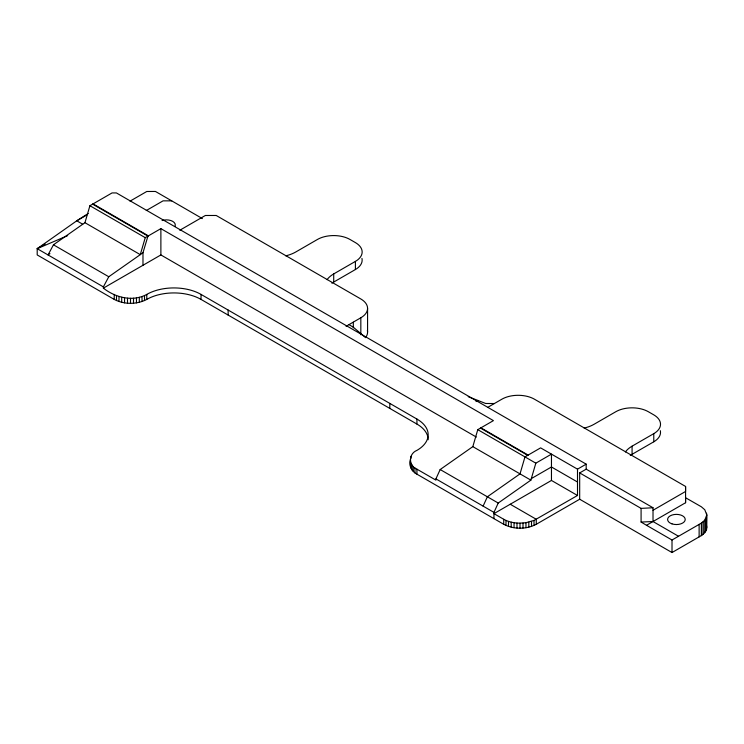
<?xml version="1.0" encoding="UTF-8"?>
<svg xmlns="http://www.w3.org/2000/svg" width="744" height="744" viewBox="0 0 744 744"><rect width="100%" height="100%" fill="white"/><g stroke="black" fill="none" stroke-linecap="round" stroke-linejoin="round"><path stroke-width="1.12" d="M428.172 439.732A38.363 22.143 0 0 0 416.928 424.071L416.928 419.058L201.029 294.41A38.363 22.143 0 0 0 146.782 294.41C132.785 302.073 115.385 297.591 103.379 288.142L103.379 286.886L108.773 276.749L142.978 252.755L147.954 236.099L92.619 204.154M416.928 424.071L201.029 299.413A38.363 22.143 0 0 0 146.782 299.413C136.831 304.64 124.174 304.64 114.232 299.413L114.232 294.401M116.492 300.567L116.492 295.554M118.994 301.525L118.994 296.521M121.7 302.297L121.7 297.284M124.546 302.854L124.546 297.842M127.503 303.199L127.503 298.186M130.507 303.31L130.507 298.298M133.511 303.199L133.511 298.186M136.459 302.854L136.459 297.842M139.314 302.297L139.314 297.284M142.011 301.525L142.011 296.521M142.978 265.283L142.978 252.755M144.513 300.567L144.513 295.554M103.379 288.142L160.881 254.941L160.881 228.631L493.421 420.62L477.778 429.651L472.821 446.633L440.169 469.538L435.919 478.876L435.919 480.131L416.928 469.166C408.363 465.837 408.363 453.71 416.928 450.38A38.363 22.143 0 0 0 416.928 419.058M367.573 332.177L367.573 308.369M483.116 506.125L487.366 496.787L520.019 473.882L524.976 456.9L540.618 447.869L577.502 469.166L577.502 495.476L551.462 480.447L551.462 454.138L535.829 463.168L530.872 480.14L498.22 503.046L493.96 512.393L493.96 518.652M579.678 499.233L579.678 472.924L641.086 508.385L641.086 522.046L646.508 525.292L685.568 502.739L685.568 497.736L701.369 506.794L704.782 509.761L706.8 514.96L706.577 529.272L704.782 532.676L701.704 535.392L672.009 552.541L579.678 499.233L536.275 524.288C526.334 529.514 513.676 529.514 503.725 524.288L503.725 519.284L493.96 513.639L551.462 480.447M505.994 525.441L505.994 520.428L503.725 519.284M508.496 526.399L508.496 521.395L505.994 520.428M511.193 527.171L511.193 522.158L508.496 521.395M514.048 527.729L514.048 522.716L511.193 522.158M516.996 528.073L516.996 523.06L514.048 522.716M520 528.184L520 523.172L525.962 522.716L534.015 520.428L577.502 495.476M523.004 528.073L523.004 523.06M525.962 527.729L525.962 522.716M528.807 527.171L528.807 522.158M531.514 526.399L531.514 521.395M534.015 525.441L534.015 520.428M487.813 407.321L501.884 399.193A23.018 13.29 0 0 1 534.434 399.193L685.568 486.455L685.568 491.468L653.018 510.263M701.341 535.634L701.369 523.116L704.782 520.149L706.8 514.96M174.998 226.297L175.296 224.976A8.826 5.096 0 0 0 162.062 220.55M49.932 253.62L48.053 254.941L53.447 244.804L84.956 222.698L89.912 205.716L112.065 192.928L116.399 192.928L586.188 464.154L586.188 469.166L653.018 507.752L653.018 521.535L678.509 536.257M160.881 228.631L145.247 237.662L140.281 254.643L84.956 222.698M114.232 299.413L37.2 254.941L37.2 248.682L76.762 220.801L88.257 213.463M476.048 401.565L477.918 400.449L485.683 403.481L494.36 403.536M346.062 326.3L360.831 317.772A23.018 13.29 0 0 0 360.831 298.976L216.216 215.481L205.363 215.481L179.806 230.24M86.797 215.007L76.762 220.801L82.705 224.223M103.379 286.886L37.2 248.682L40.167 246.962M42.148 245.818L45.124 244.106M130.014 201.159L146.782 191.487L155.459 191.459L202.377 218.587M146.289 210.533L163.057 200.852L171.734 200.852M327.062 279.67A30.69 17.716 0 0 1 333.712 273.922L355.409 261.395A23.018 13.29 0 0 0 355.409 242.6L349.987 239.466A23.018 13.29 0 0 0 317.437 239.466L295.74 252.002A30.69 17.716 0 0 1 285.78 255.834M331.898 283.204A30.69 17.716 0 0 1 333.712 282.069L355.409 269.533A23.018 13.29 0 0 0 361.956 258.41M531.318 478.606L551.462 466.981L577.502 482.01M577.502 469.166L586.188 464.154M579.678 472.924L586.188 469.166M625.425 451.924A30.69 17.716 0 0 1 632.075 446.177L653.771 433.65A23.018 13.29 0 0 0 653.771 414.854L648.35 411.73A23.018 13.29 0 0 0 615.799 411.73L594.103 424.257A30.69 17.716 0 0 1 584.152 428.098M630.27 455.458A30.69 17.716 0 0 1 632.075 454.324L653.771 441.797A23.018 13.29 0 0 0 660.319 430.664M646.508 525.292L672.009 540.014L701.369 523.116M37.2 248.682L67.676 235.625M641.086 508.385L653.018 507.752M641.086 522.046L653.018 521.535M516.996 523.06L520 523.172M468.218 396.701L477.918 400.449M93.074 203.893L148.409 235.839M480.94 427.828L528.138 455.077M480.494 428.088L527.691 455.337M89.912 205.716L145.247 237.662M477.778 429.651L535.829 463.168M160.881 254.941L476.346 437.072M472.821 446.633L530.872 480.14M510.235 504.246L536.275 519.284L536.275 524.288M53.447 244.804L108.773 276.749M440.169 469.538L498.22 503.046M435.919 478.876L493.96 512.393M410.195 459.773C409.051 465.549 411.525 471.584 416.928 474.179L503.725 524.288M348.973 324.617L353.316 327.202L365.583 337.655M706.577 525.701L706.8 527.487M706.577 513.174L706.577 529.272M705.898 518.484L705.898 531.011M704.782 520.149L704.782 532.676M703.266 521.711L703.266 534.239M701.704 522.865L701.704 535.392M699.128 524.353L699.128 536.88M685.568 486.455L685.568 502.739M672.009 540.014L672.009 552.541M653.771 433.65L653.771 441.797M632.075 446.177L632.075 454.324M416.928 469.166L416.928 474.179M414.947 467.864L414.947 472.877M413.273 466.414L413.273 471.426M411.944 464.861L411.944 469.873M410.976 456.332L410.976 458.341M410.976 463.214L410.976 468.227M410.39 461.503L410.39 466.516M389.81 403.397L389.81 408.409M360.831 317.772L360.831 334.772M355.409 261.395L355.409 269.533M353.316 322.226L353.316 327.862M333.712 273.922L333.712 282.069M228.148 310.062L228.148 315.075M201.029 294.41L201.029 299.413M146.782 294.41L146.782 299.413M367.378 330.448A23.018 13.29 0 0 1 365.825 337.264M671.99 523.869A8.826 5.096 0 0 0 685.224 519.461A8.826 5.096 0 0 0 671.99 515.053A8.826 5.096 0 0 0 671.99 523.869"/></g></svg>
